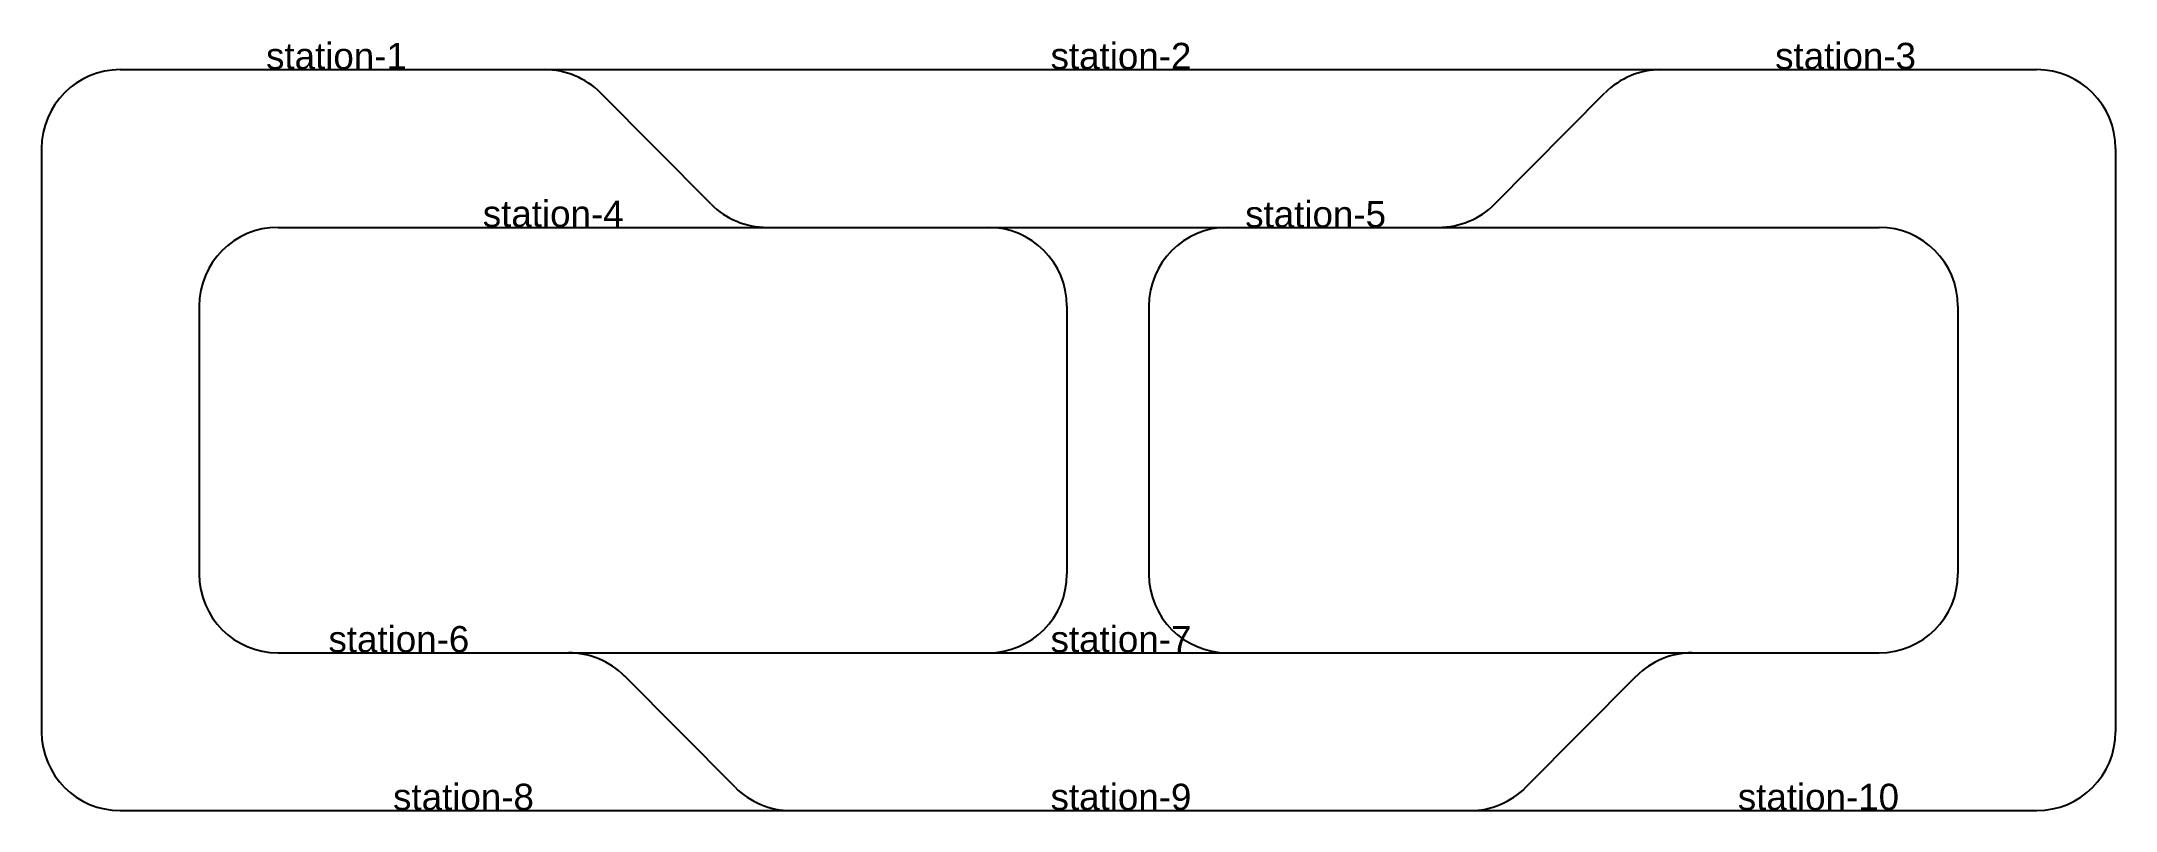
# Model space of a CAD drawing. Header units: millimetres. Extents: x 509 to 12348, y 1306 to 5695.
import ezdxf

# ---------------------------------------------------------------- set-up
doc = ezdxf.new("R2010")
doc.units = ezdxf.units.MM
doc.layers.add('도면층1', color=5, linetype='Continuous')
doc.styles.get("Standard").update_dxf_attribs({"font": 'arial.ttf'})

msp = doc.modelspace()

# ---------------------------------------------------------------- linework, layer by layer
for p, q in [((959, 5534), (11898, 5534)), ((4331, 4767), (3700, 5402)), ((8803, 4767), (9433, 5402)), ((509, 5084), (509, 1756)), ((12348, 5084), (12348, 1756)), ((1859, 4634), (10998, 4634)), ((1409, 4184), (1409, 2656)), ((6362, 4184), (6362, 2656)), ((6830, 4184), (6830, 2656)), ((11448, 4184), (11448, 2656)), ((1859, 2206), (10998, 2206)), ((4468, 1439), (3837, 2074)), ((8982, 1439), (9613, 2074)), ((959, 1306), (11898, 1306))]:
    msp.add_line(p, q)
for centre, start, end in [((959, 5084), 90, 180), ((3381, 5084), 44.8256, 90), ((9753, 5084), 90, 135.1744), ((11898, 5084), 0, 90), ((4650, 5084), 224.8256, 270), ((8484, 5084), 270, 315.1744), ((1859, 4184), 90, 180), ((5912, 4184), 0, 90), ((7280, 4184), 90, 180), ((10998, 4184), 0, 90), ((1859, 2656), 180, 270), ((5912, 2656), 270, 0), ((7280, 2656), 180, 270), ((10998, 2656), 270, 0), ((3518, 1756), 44.8256, 90), ((9932, 1756), 90, 135.1744), ((959, 1756), 180, 270), ((11898, 1756), 270, 0), ((4787, 1756), 224.8256, 270), ((8663, 1756), 270, 315.1744)]:
    msp.add_arc(centre, 450, start, end)

# ---------------------------------------------------------------- texts
at = {"layer": '도면층1'}
for s, p in [('station-1', (1791, 5537)), ('station-2', (6269, 5537)), ('station-3', (10405, 5537)), ('station-4', (3028, 4637)), ('station-5', (7380, 4634)), ('station-6', (2147, 2209)), ('station-7', (6269, 2209)), ('station-8', (2516, 1309)), ('station-9', (6269, 1309)), ('station-10', (10192, 1309))]:
    msp.add_text(s, height=150, dxfattribs=at).set_placement(p)

doc.saveas('drawing.dxf')
